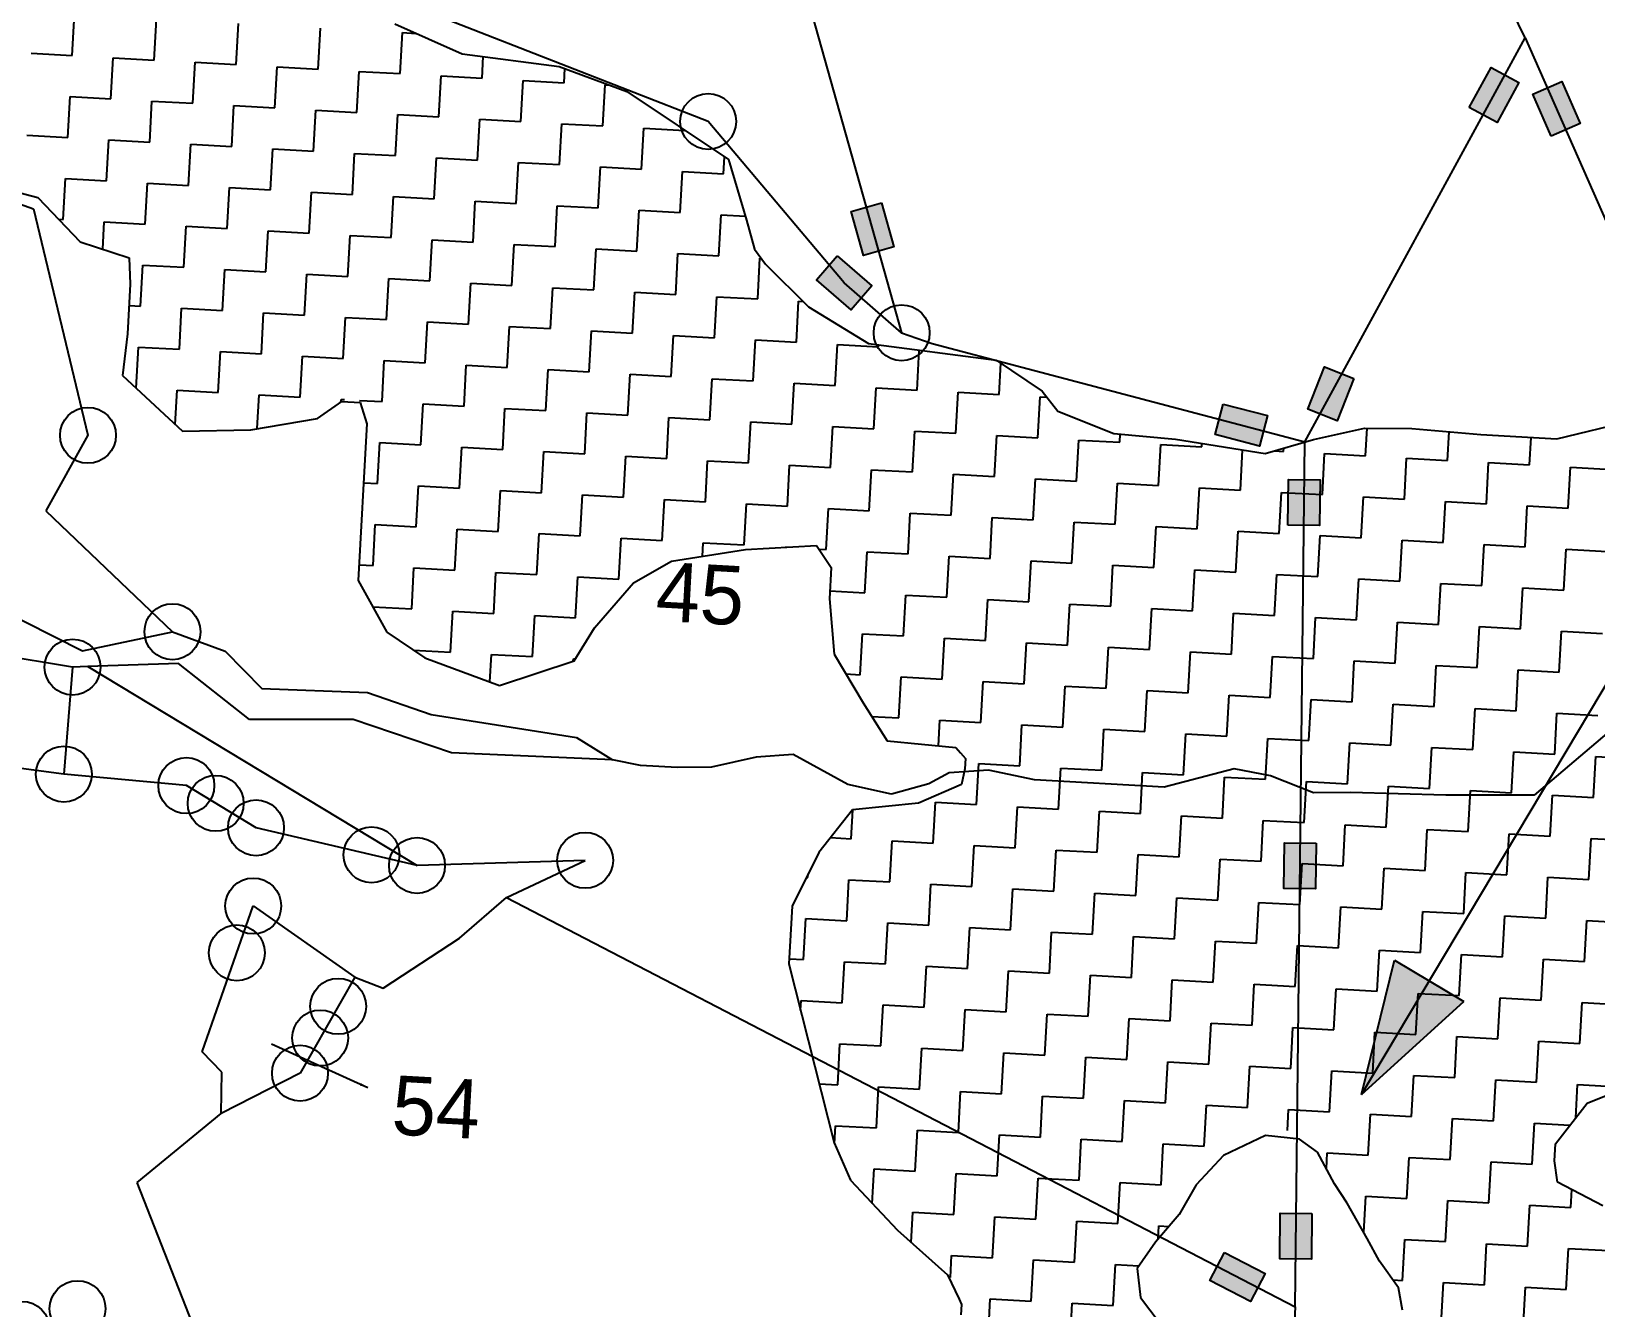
# Model space of a CAD drawing. Header units: metres. Extents: x 277693 to 280943, y 2038920 to 2043234.
# Drawn here: x 279061.3 to 279542.1, y 2040216.4 to 2040608.5 of the extents above; entities that cross this region are included whole.
import ezdxf
from ezdxf.enums import TextEntityAlignment as Align

# ---------------------------------------------------------------- set-up
doc = ezdxf.new("R2010")
doc.units = ezdxf.units.M
doc.header["$MEASUREMENT"] = 0
for name, color, linetype in [('LINE_WATER', 4, 'Continuous'), ('POLY_HATCH', 12, 'Continuous'), ('POLY_PARCEL', 6, 'Continuous'), ('POLY_WATER', 4, 'Continuous'), ('TEXT_PARCEL', 7, 'Continuous')]:
    doc.layers.add(name, color=color, linetype=linetype)
doc.styles.get("Standard").update_dxf_attribs({"font": 'arial.ttf'})
doc.styles.add('TEXT_MAP', font='KRDEV050.TTF', dxfattribs={"height": 2.5})
doc.dimstyles.get("Standard").update_dxf_attribs({"dimtxt": 0.18, "dimasz": 0.18, "dimexe": 0.18, "dimexo": 0.0625, "dimgap": 0.09, "dimtad": 0, "dimtih": 1, "dimtoh": 1, "dimdec": 4, "dimzin": 0, "dimdsep": 46, "dimtxsty": 'Standard', "dimcen": 0.09, "dimadec": 0, "dimazin": 0, "dimtfac": 1, "dimtdec": 4, "dimtofl": 0, "dimtmove": 0, "dimatfit": 3, "dimfxl": 1, "dimtolj": 1, "dimtzin": 0, "dimarcsym": 0})

# ---------------------------------------------------------------- blocks, each defined once
blk = doc.blocks.new('344')
for points in [[(279511.77, 2040580.43), (279518.5, 2040592.76), (279509.98, 2040597.42), (279503.24, 2040585.09)], [(279537.34, 2040580.2), (279531.68, 2040593.05), (279522.79, 2040589.14), (279528.45, 2040576.28)], [(279313.25, 2040553.15), (279317.06, 2040539.63), (279326.41, 2040542.26), (279322.61, 2040555.78)], [(279302.65, 2040532.18), (279313.24, 2040522.96), (279319.62, 2040530.29), (279309.02, 2040539.51)], [(279458.78, 2040505.44), (279453.61, 2040492.38), (279462.65, 2040488.8), (279467.81, 2040501.86)], [(279425.18, 2040484.6), (279438.76, 2040481.02), (279441.23, 2040490.41), (279427.65, 2040493.99)], [(279457.23, 2040456.68), (279457.39, 2040470.72), (279447.67, 2040470.83), (279447.52, 2040456.78)], [(279446.43, 2040359.19), (279446.27, 2040345.14), (279455.99, 2040345.03), (279456.14, 2040359.08)], [(279445.16, 2040245.39), (279445, 2040231.34), (279454.72, 2040231.24), (279454.87, 2040245.28)], [(279423.56, 2040224.73), (279436.03, 2040218.27), (279440.5, 2040226.89), (279428.03, 2040233.36)]]:
    blk.add_hatch(color=256).paths.add_polyline_path(points)
h = blk.add_hatch(color=256)
h.paths.add_polyline_path([(279490.93, 2040316.77), (279480.25, 2040323.15), (279470.08, 2040281.88)])
h.paths.add_polyline_path([(279470.08, 2040281.88), (279501.6, 2040310.39), (279490.93, 2040316.77)])
for points in [[(279503.24, 2040585.09), (279509.98, 2040597.42), (279518.5, 2040592.76), (279511.77, 2040580.43)], [(279528.45, 2040576.28), (279522.79, 2040589.14), (279531.68, 2040593.05), (279537.34, 2040580.2)], [(279322.61, 2040555.78), (279326.41, 2040542.26), (279317.06, 2040539.63), (279313.25, 2040553.15)], [(279309.02, 2040539.51), (279319.62, 2040530.29), (279313.24, 2040522.96), (279302.65, 2040532.18)], [(279467.81, 2040501.86), (279462.65, 2040488.8), (279453.61, 2040492.38), (279458.78, 2040505.44)], [(279427.65, 2040493.99), (279441.23, 2040490.41), (279438.76, 2040481.02), (279425.18, 2040484.6)], [(279447.52, 2040456.78), (279447.67, 2040470.83), (279457.39, 2040470.72), (279457.23, 2040456.68)], [(279456.14, 2040359.08), (279455.99, 2040345.03), (279446.27, 2040345.14), (279446.43, 2040359.19)], [(279454.87, 2040245.28), (279454.72, 2040231.24), (279445, 2040231.34), (279445.16, 2040245.39)], [(279428.03, 2040233.36), (279440.5, 2040226.89), (279436.03, 2040218.27), (279423.56, 2040224.73)]]:
    blk.add_lwpolyline(points, close=True)
for points in [[(279470.08, 2040281.88), (279595.65, 2040492.06)], [(279470.08, 2040281.88), (279480.25, 2040323.15)], [(279480.25, 2040323.15), (279501.6, 2040310.39)], [(279470.08, 2040281.88), (279501.6, 2040310.39)]]:
    blk.add_lwpolyline(points)
for centre in [(279269.33, 2040580.8), (279328.79, 2040515.88), (279078.72, 2040484.37), (279104.67, 2040424.03), (279073.99, 2040413.17), (279071.33, 2040380.3), (279108.97, 2040376.75), (279117.97, 2040371.3), (279130.37, 2040363.79), (279165.87, 2040355.49), (279231.52, 2040353.79), (279179.85, 2040352.22), (279129.53, 2040339.77), (279124.48, 2040325.37), (279155.63, 2040308.94), (279150.08, 2040299.22), (279143.9, 2040288.4), (279075.54, 2040216.05), (279058.42, 2040209.7)]:
    blk.add_circle(centre, 8.59)
at = {"layer": 'LINE_WATER'}
for p, q in [((279554.02, 2040399.97), (279523.19, 2040373.81)), ((279295.46, 2040386.34), (279284.11, 2040385.46)), ((279312.28, 2040377.12), (279295.46, 2040386.34)), ((279248.55, 2040382.9), (279239.88, 2040384.66)), ((279259.82, 2040382.28), (279248.55, 2040382.9)), ((279270.38, 2040382.45), (279259.82, 2040382.28)), ((279284.11, 2040385.46), (279270.38, 2040382.45)), ((279355.48, 2040381.52), (279343.38, 2040380.68)), ((279369.63, 2040378.48), (279355.48, 2040381.52)), ((279430.95, 2040381.91), (279409.45, 2040376.28)), ((279442.13, 2040379.78), (279430.95, 2040381.91)), ((279325.68, 2040374.13), (279312.28, 2040377.12)), ((279337.16, 2040377.26), (279325.68, 2040374.13)), ((279343.38, 2040380.68), (279337.16, 2040377.26)), ((279409.45, 2040376.28), (279369.63, 2040378.48)), ((279455.41, 2040374.53), (279442.13, 2040379.78)), ((279466.72, 2040374.66), (279455.41, 2040374.53)), ((279496.06, 2040373.8), (279466.72, 2040374.66)), ((279523.19, 2040373.81), (279496.06, 2040373.8))]:
    blk.add_line(p, q, dxfattribs=at)
at = {"layer": 'POLY_HATCH', "linetype": 'Continuous'}
for p, q in [((279073.9, 2040601.04), (279074.59, 2040613.64)), ((279099.09, 2040599.66), (279099.79, 2040612.25)), ((279124.28, 2040598.27), (279124.98, 2040610.86)), ((279149.47, 2040596.88), (279150.17, 2040609.47)), ((279174.66, 2040595.49), (279175.36, 2040608.08)), ((279175.36, 2040608.08), (279179.51, 2040607.85)), ((279061.3, 2040601.74), (279073.9, 2040601.04)), ((279085.8, 2040587.75), (279086.5, 2040600.35)), ((279086.5, 2040600.35), (279099.09, 2040599.66)), ((279110.99, 2040586.37), (279111.69, 2040598.96)), ((279111.69, 2040598.96), (279124.28, 2040598.27)), ((279136.18, 2040584.98), (279136.88, 2040597.57)), ((279136.88, 2040597.57), (279149.47, 2040596.88)), ((279199.85, 2040594.1), (279200.22, 2040600.71)), ((279161.37, 2040583.59), (279162.07, 2040596.18)), ((279162.07, 2040596.18), (279174.66, 2040595.49)), ((279186.56, 2040582.2), (279187.26, 2040594.79)), ((279187.26, 2040594.79), (279199.85, 2040594.1)), ((279211.75, 2040580.81), (279212.45, 2040593.4)), ((279212.45, 2040593.4), (279225.04, 2040592.71)), ((279225.04, 2040592.71), (279225.28, 2040597.06)), ((279072.51, 2040575.85), (279073.21, 2040588.45)), ((279073.21, 2040588.45), (279085.8, 2040587.75)), ((279236.95, 2040579.42), (279237.64, 2040592.01)), ((279237.64, 2040592.01), (279239.08, 2040591.93)), ((279097.7, 2040574.46), (279098.4, 2040587.06)), ((279098.4, 2040587.06), (279110.99, 2040586.37)), ((279122.89, 2040573.08), (279123.59, 2040585.67)), ((279123.59, 2040585.67), (279136.18, 2040584.98)), ((279148.08, 2040571.69), (279148.78, 2040584.28)), ((279148.78, 2040584.28), (279161.37, 2040583.59)), ((279173.27, 2040570.3), (279173.97, 2040582.89)), ((279173.97, 2040582.89), (279186.56, 2040582.2)), ((279198.46, 2040568.91), (279199.16, 2040581.5)), ((279199.16, 2040581.5), (279211.75, 2040580.81)), ((279223.66, 2040567.52), (279224.35, 2040580.11)), ((279224.35, 2040580.11), (279236.95, 2040579.42)), ((279248.85, 2040566.13), (279249.54, 2040578.72)), ((279249.54, 2040578.72), (279262.14, 2040578.03)), ((279262.14, 2040578.03), (279262.14, 2040578.09)), ((279059.92, 2040576.55), (279072.51, 2040575.85)), ((279084.41, 2040562.56), (279085.11, 2040575.16)), ((279085.11, 2040575.16), (279097.7, 2040574.46)), ((279109.6, 2040561.17), (279110.3, 2040573.77)), ((279110.3, 2040573.77), (279122.89, 2040573.08)), ((279134.79, 2040559.78), (279135.49, 2040572.38)), ((279135.49, 2040572.38), (279148.08, 2040571.69)), ((279159.98, 2040558.4), (279160.68, 2040570.99)), ((279160.68, 2040570.99), (279173.27, 2040570.3)), ((279185.17, 2040557.01), (279185.87, 2040569.6)), ((279185.87, 2040569.6), (279198.46, 2040568.91)), ((279274.04, 2040564.74), (279274.32, 2040569.94)), ((279210.37, 2040555.62), (279211.06, 2040568.21)), ((279211.06, 2040568.21), (279223.66, 2040567.52)), ((279235.56, 2040554.23), (279236.25, 2040566.82)), ((279236.25, 2040566.82), (279248.85, 2040566.13)), ((279260.75, 2040552.84), (279261.44, 2040565.43)), ((279261.44, 2040565.43), (279274.04, 2040564.74)), ((279071.12, 2040550.66), (279071.82, 2040563.26)), ((279071.82, 2040563.26), (279084.41, 2040562.56)), ((279096.31, 2040549.27), (279097.01, 2040561.87)), ((279097.01, 2040561.87), (279109.6, 2040561.17)), ((279121.5, 2040547.88), (279122.2, 2040560.48)), ((279122.2, 2040560.48), (279134.79, 2040559.78)), ((279146.69, 2040546.49), (279147.39, 2040559.09)), ((279147.39, 2040559.09), (279159.98, 2040558.4)), ((279171.88, 2040545.11), (279172.58, 2040557.7)), ((279172.58, 2040557.7), (279185.17, 2040557.01)), ((279197.08, 2040543.72), (279197.77, 2040556.31)), ((279197.77, 2040556.31), (279210.37, 2040555.62)), ((279222.27, 2040542.33), (279222.96, 2040554.92)), ((279222.96, 2040554.92), (279235.56, 2040554.23)), ((279069.68, 2040550.74), (279071.12, 2040550.66)), ((279083.25, 2040541.54), (279083.72, 2040549.97)), ((279083.72, 2040549.97), (279096.31, 2040549.27)), ((279247.46, 2040540.94), (279248.15, 2040553.53)), ((279248.15, 2040553.53), (279260.75, 2040552.84)), ((279272.65, 2040539.55), (279273.34, 2040552.14)), ((279273.34, 2040552.14), (279280.77, 2040551.73)), ((279108.21, 2040535.98), (279108.91, 2040548.58)), ((279108.91, 2040548.58), (279121.5, 2040547.88)), ((279133.4, 2040534.59), (279134.1, 2040547.19)), ((279134.1, 2040547.19), (279146.69, 2040546.49)), ((279158.59, 2040533.2), (279159.29, 2040545.8)), ((279159.29, 2040545.8), (279171.88, 2040545.11)), ((279183.78, 2040531.82), (279184.48, 2040544.41)), ((279184.48, 2040544.41), (279197.08, 2040543.72)), ((279208.98, 2040530.43), (279209.67, 2040543.02)), ((279209.67, 2040543.02), (279222.27, 2040542.33)), ((279234.17, 2040529.04), (279234.86, 2040541.63)), ((279234.86, 2040541.63), (279247.46, 2040540.94)), ((279259.36, 2040527.65), (279260.05, 2040540.24)), ((279260.05, 2040540.24), (279272.65, 2040539.55)), ((279094.92, 2040524.08), (279095.62, 2040536.68)), ((279095.62, 2040536.68), (279108.21, 2040535.98)), ((279120.11, 2040522.69), (279120.81, 2040535.29)), ((279120.81, 2040535.29), (279133.4, 2040534.59)), ((279284.55, 2040526.26), (279285.24, 2040538.75)), ((279145.3, 2040521.3), (279146, 2040533.9)), ((279146, 2040533.9), (279158.59, 2040533.2)), ((279170.49, 2040519.91), (279171.19, 2040532.51)), ((279171.19, 2040532.51), (279183.78, 2040531.82)), ((279195.69, 2040518.53), (279196.38, 2040531.12)), ((279196.38, 2040531.12), (279208.98, 2040530.43)), ((279220.88, 2040517.14), (279221.57, 2040529.73)), ((279221.57, 2040529.73), (279234.17, 2040529.04)), ((279246.07, 2040515.75), (279246.76, 2040528.34)), ((279246.76, 2040528.34), (279259.36, 2040527.65)), ((279271.26, 2040514.36), (279271.95, 2040526.95)), ((279271.95, 2040526.95), (279284.55, 2040526.26)), ((279296.45, 2040512.97), (279297.14, 2040525.56)), ((279297.14, 2040525.56), (279298.51, 2040525.49)), ((279091.35, 2040524.28), (279094.92, 2040524.08)), ((279106.82, 2040510.79), (279107.52, 2040523.39)), ((279107.52, 2040523.39), (279120.11, 2040522.69)), ((279132.01, 2040509.4), (279132.71, 2040522)), ((279132.71, 2040522), (279145.3, 2040521.3)), ((279157.2, 2040508.01), (279157.9, 2040520.61)), ((279157.9, 2040520.61), (279170.49, 2040519.91)), ((279182.4, 2040506.62), (279183.09, 2040519.22)), ((279183.09, 2040519.22), (279195.69, 2040518.53)), ((279207.59, 2040505.24), (279208.28, 2040517.83)), ((279208.28, 2040517.83), (279220.88, 2040517.14)), ((279232.78, 2040503.85), (279233.47, 2040516.44)), ((279233.47, 2040516.44), (279246.07, 2040515.75)), ((279093.53, 2040498.89), (279094.23, 2040511.49)), ((279094.23, 2040511.49), (279106.82, 2040510.79)), ((279257.97, 2040502.46), (279258.66, 2040515.05)), ((279258.66, 2040515.05), (279271.26, 2040514.36)), ((279283.16, 2040501.07), (279283.85, 2040513.66)), ((279283.85, 2040513.66), (279296.45, 2040512.97)), ((279308.35, 2040499.68), (279309.04, 2040512.27)), ((279309.04, 2040512.27), (279321.64, 2040511.58)), ((279321.64, 2040511.58), (279321.67, 2040512.16)), ((279118.72, 2040497.5), (279119.42, 2040510.1)), ((279119.42, 2040510.1), (279132.01, 2040509.4)), ((279143.91, 2040496.11), (279144.61, 2040508.71)), ((279144.61, 2040508.71), (279157.2, 2040508.01)), ((279169.11, 2040494.72), (279169.8, 2040507.32)), ((279169.8, 2040507.32), (279182.4, 2040506.62)), ((279194.3, 2040493.33), (279194.99, 2040505.93)), ((279194.99, 2040505.93), (279207.59, 2040505.24)), ((279333.54, 2040498.29), (279334.22, 2040510.53)), ((279358.73, 2040496.9), (279359.26, 2040506.52)), ((279219.49, 2040491.95), (279220.18, 2040504.54)), ((279220.18, 2040504.54), (279232.78, 2040503.85)), ((279244.68, 2040490.56), (279245.37, 2040503.15)), ((279245.37, 2040503.15), (279257.97, 2040502.46)), ((279269.87, 2040489.17), (279270.56, 2040501.76)), ((279270.56, 2040501.76), (279283.16, 2040501.07)), ((279093.53, 2040498.89), (279093.53, 2040498.89)), ((279105.55, 2040487.71), (279106.13, 2040498.2)), ((279106.13, 2040498.2), (279118.72, 2040497.5)), ((279130.75, 2040486.44), (279131.32, 2040496.81)), ((279131.32, 2040496.81), (279143.91, 2040496.11)), ((279295.06, 2040487.78), (279295.75, 2040500.37)), ((279295.75, 2040500.37), (279308.35, 2040499.68)), ((279320.25, 2040486.39), (279320.94, 2040498.98)), ((279320.94, 2040498.98), (279333.54, 2040498.29)), ((279345.44, 2040485), (279346.14, 2040497.59)), ((279346.14, 2040497.59), (279358.73, 2040496.9)), ((279370.63, 2040483.61), (279371.33, 2040496.2)), ((279371.33, 2040496.2), (279373.42, 2040496.09)), ((279156.46, 2040494.57), (279156.51, 2040495.42)), ((279156.51, 2040495.42), (279157.6, 2040495.36)), ((279162.21, 2040495.1), (279169.11, 2040494.72)), ((279181.01, 2040481.43), (279181.7, 2040494.03)), ((279181.7, 2040494.03), (279194.3, 2040493.33)), ((279206.2, 2040480.04), (279206.89, 2040492.64)), ((279206.89, 2040492.64), (279219.49, 2040491.95)), ((279231.39, 2040478.66), (279232.08, 2040491.25)), ((279232.08, 2040491.25), (279244.68, 2040490.56)), ((279256.58, 2040477.27), (279257.27, 2040489.86)), ((279257.27, 2040489.86), (279269.87, 2040489.17)), ((279281.77, 2040475.88), (279282.46, 2040488.47)), ((279282.46, 2040488.47), (279295.06, 2040487.78)), ((279306.96, 2040474.49), (279307.65, 2040487.08)), ((279307.65, 2040487.08), (279320.25, 2040486.39)), ((279471.39, 2040478.05), (279471.87, 2040486.57)), ((279167.72, 2040469.53), (279168.41, 2040482.13)), ((279168.41, 2040482.13), (279181.01, 2040481.43)), ((279332.15, 2040473.1), (279332.85, 2040485.69)), ((279332.85, 2040485.69), (279345.44, 2040485)), ((279357.34, 2040471.71), (279358.04, 2040484.3)), ((279358.04, 2040484.3), (279370.63, 2040483.61)), ((279382.53, 2040470.32), (279383.23, 2040482.91)), ((279383.23, 2040482.91), (279395.82, 2040482.22)), ((279395.82, 2040482.22), (279395.96, 2040484.79)), ((279421.01, 2040480.83), (279421.07, 2040481.88)), ((279496.59, 2040476.66), (279497.07, 2040485.48)), ((279521.78, 2040475.27), (279522.24, 2040483.75)), ((279192.91, 2040468.14), (279193.6, 2040480.74)), ((279193.6, 2040480.74), (279206.2, 2040480.04)), ((279218.1, 2040466.75), (279218.79, 2040479.35)), ((279218.79, 2040479.35), (279231.39, 2040478.66)), ((279243.29, 2040465.37), (279243.98, 2040477.96)), ((279243.98, 2040477.96), (279256.58, 2040477.27)), ((279407.72, 2040468.93), (279408.42, 2040481.53)), ((279408.42, 2040481.53), (279421.01, 2040480.83)), ((279432.91, 2040467.54), (279433.59, 2040479.86)), ((279443.47, 2040479.59), (279446.2, 2040479.44)), ((279446.2, 2040479.44), (279446.26, 2040480.4)), ((279458.1, 2040466.15), (279458.8, 2040478.75)), ((279458.8, 2040478.75), (279471.39, 2040478.05)), ((279483.3, 2040464.76), (279483.99, 2040477.36)), ((279483.99, 2040477.36), (279496.59, 2040476.66)), ((279268.48, 2040463.98), (279269.17, 2040476.57)), ((279269.17, 2040476.57), (279281.77, 2040475.88)), ((279293.67, 2040462.59), (279294.36, 2040475.18)), ((279294.36, 2040475.18), (279306.96, 2040474.49)), ((279318.86, 2040461.2), (279319.56, 2040473.79)), ((279319.56, 2040473.79), (279332.15, 2040473.1)), ((279344.05, 2040459.81), (279344.75, 2040472.4)), ((279344.75, 2040472.4), (279357.34, 2040471.71)), ((279508.49, 2040463.37), (279509.18, 2040475.97)), ((279509.18, 2040475.97), (279521.78, 2040475.27)), ((279533.68, 2040461.98), (279534.37, 2040474.58)), ((279534.37, 2040474.58), (279546.97, 2040473.88)), ((279163.46, 2040469.77), (279167.72, 2040469.53)), ((279179.62, 2040456.24), (279180.31, 2040468.84)), ((279180.31, 2040468.84), (279192.91, 2040468.14)), ((279204.81, 2040454.85), (279205.5, 2040467.45)), ((279205.5, 2040467.45), (279218.1, 2040466.75)), ((279369.24, 2040458.42), (279369.94, 2040471.01)), ((279369.94, 2040471.01), (279382.53, 2040470.32)), ((279394.43, 2040457.03), (279395.13, 2040469.62)), ((279395.13, 2040469.62), (279407.72, 2040468.93)), ((279419.62, 2040455.64), (279420.32, 2040468.23)), ((279420.32, 2040468.23), (279432.91, 2040467.54)), ((279230, 2040453.46), (279230.69, 2040466.06)), ((279230.69, 2040466.06), (279243.29, 2040465.37)), ((279255.19, 2040452.08), (279255.88, 2040464.67)), ((279255.88, 2040464.67), (279268.48, 2040463.98)), ((279280.38, 2040450.69), (279281.07, 2040463.28)), ((279281.07, 2040463.28), (279293.67, 2040462.59)), ((279444.81, 2040454.25), (279445.51, 2040466.85)), ((279445.51, 2040466.85), (279458.1, 2040466.15)), ((279470.01, 2040452.86), (279470.7, 2040465.46)), ((279470.7, 2040465.46), (279483.3, 2040464.76)), ((279495.2, 2040451.47), (279495.89, 2040464.07)), ((279495.89, 2040464.07), (279508.49, 2040463.37)), ((279520.39, 2040450.08), (279521.08, 2040462.68)), ((279521.08, 2040462.68), (279533.68, 2040461.98)), ((279305.57, 2040449.3), (279306.27, 2040461.89)), ((279306.27, 2040461.89), (279318.86, 2040461.2)), ((279330.76, 2040447.91), (279331.46, 2040460.5)), ((279331.46, 2040460.5), (279344.05, 2040459.81)), ((279355.95, 2040446.52), (279356.65, 2040459.11)), ((279356.65, 2040459.11), (279369.24, 2040458.42)), ((279381.14, 2040445.13), (279381.84, 2040457.72)), ((279381.84, 2040457.72), (279394.43, 2040457.03)), ((279166.33, 2040444.34), (279167.02, 2040456.94)), ((279167.02, 2040456.94), (279179.62, 2040456.24)), ((279191.52, 2040442.95), (279192.21, 2040455.55)), ((279192.21, 2040455.55), (279204.81, 2040454.85)), ((279216.71, 2040441.56), (279217.4, 2040454.16)), ((279217.4, 2040454.16), (279230, 2040453.46)), ((279406.33, 2040443.74), (279407.03, 2040456.33)), ((279407.03, 2040456.33), (279419.62, 2040455.64)), ((279431.52, 2040442.35), (279432.22, 2040454.94)), ((279432.22, 2040454.94), (279444.81, 2040454.25)), ((279456.72, 2040440.96), (279457.41, 2040453.56)), ((279457.41, 2040453.56), (279470.01, 2040452.86)), ((279241.9, 2040440.17), (279242.59, 2040452.77)), ((279242.59, 2040452.77), (279255.19, 2040452.08)), ((279267.55, 2040447.18), (279267.78, 2040451.38)), ((279267.78, 2040451.38), (279280.38, 2040450.69)), ((279292.97, 2040449.94), (279292.98, 2040449.99)), ((279292.98, 2040449.99), (279293.4, 2040449.97)), ((279303.38, 2040449.42), (279305.57, 2040449.3)), ((279317.47, 2040436.01), (279318.17, 2040448.6)), ((279318.17, 2040448.6), (279330.76, 2040447.91)), ((279481.91, 2040439.57), (279482.6, 2040452.17)), ((279482.6, 2040452.17), (279495.2, 2040451.47)), ((279507.1, 2040438.18), (279507.79, 2040450.78)), ((279507.79, 2040450.78), (279520.39, 2040450.08)), ((279532.29, 2040436.79), (279532.98, 2040449.39)), ((279532.98, 2040449.39), (279545.58, 2040448.69)), ((279162.07, 2040444.58), (279166.33, 2040444.34)), ((279178.23, 2040431.05), (279178.92, 2040443.65)), ((279178.92, 2040443.65), (279191.52, 2040442.95)), ((279342.66, 2040434.62), (279343.36, 2040447.21)), ((279343.36, 2040447.21), (279355.95, 2040446.52)), ((279367.85, 2040433.23), (279368.55, 2040445.82)), ((279368.55, 2040445.82), (279381.14, 2040445.13)), ((279393.04, 2040431.84), (279393.74, 2040444.43)), ((279393.74, 2040444.43), (279406.33, 2040443.74)), ((279203.42, 2040429.66), (279204.11, 2040442.26)), ((279204.11, 2040442.26), (279216.71, 2040441.56)), ((279228.61, 2040428.27), (279229.3, 2040440.87)), ((279229.3, 2040440.87), (279241.9, 2040440.17)), ((279418.23, 2040430.45), (279418.93, 2040443.04)), ((279418.93, 2040443.04), (279431.52, 2040442.35)), ((279443.43, 2040429.06), (279444.12, 2040441.65)), ((279444.12, 2040441.65), (279456.72, 2040440.96)), ((279468.62, 2040427.67), (279469.31, 2040440.27)), ((279469.31, 2040440.27), (279481.91, 2040439.57)), ((279493.81, 2040426.28), (279494.5, 2040438.88)), ((279494.5, 2040438.88), (279507.1, 2040438.18)), ((279306.74, 2040436.6), (279317.47, 2040436.01)), ((279329.37, 2040422.72), (279330.07, 2040435.31)), ((279330.07, 2040435.31), (279342.66, 2040434.62)), ((279354.56, 2040421.33), (279355.26, 2040433.92)), ((279355.26, 2040433.92), (279367.85, 2040433.23)), ((279519, 2040424.89), (279519.69, 2040437.49)), ((279519.69, 2040437.49), (279532.29, 2040436.79)), ((279166.26, 2040431.71), (279178.23, 2040431.05)), ((279190.13, 2040417.76), (279190.82, 2040430.36)), ((279190.82, 2040430.36), (279203.42, 2040429.66)), ((279215.32, 2040416.37), (279216.01, 2040428.97)), ((279216.01, 2040428.97), (279228.61, 2040428.27)), ((279379.75, 2040419.94), (279380.45, 2040432.53)), ((279380.45, 2040432.53), (279393.04, 2040431.84)), ((279404.94, 2040418.55), (279405.64, 2040431.14)), ((279405.64, 2040431.14), (279418.23, 2040430.45)), ((279430.14, 2040417.16), (279430.83, 2040429.75)), ((279430.83, 2040429.75), (279443.43, 2040429.06)), ((279455.33, 2040415.77), (279456.02, 2040428.36)), ((279456.02, 2040428.36), (279468.62, 2040427.67)), ((279480.52, 2040414.38), (279481.21, 2040426.98)), ((279481.21, 2040426.98), (279493.81, 2040426.28)), ((279505.71, 2040412.99), (279506.4, 2040425.59)), ((279506.4, 2040425.59), (279519, 2040424.89)), ((279530.9, 2040411.6), (279531.59, 2040424.2)), ((279531.59, 2040424.2), (279544.19, 2040423.5)), ((279316.08, 2040410.82), (279316.78, 2040423.41)), ((279316.78, 2040423.41), (279329.37, 2040422.72)), ((279341.27, 2040409.43), (279341.97, 2040422.02)), ((279341.97, 2040422.02), (279354.56, 2040421.33)), ((279366.46, 2040408.04), (279367.16, 2040420.63)), ((279367.16, 2040420.63), (279379.75, 2040419.94)), ((279391.65, 2040406.65), (279392.35, 2040419.24)), ((279392.35, 2040419.24), (279404.94, 2040418.55)), ((279178.78, 2040418.39), (279190.13, 2040417.76)), ((279202.26, 2040408.6), (279202.72, 2040417.07)), ((279202.72, 2040417.07), (279215.32, 2040416.37)), ((279227.88, 2040415.02), (279227.91, 2040415.68)), ((279227.91, 2040415.68), (279228.49, 2040415.65)), ((279416.85, 2040405.26), (279417.54, 2040417.85)), ((279417.54, 2040417.85), (279430.14, 2040417.16)), ((279442.04, 2040403.87), (279442.73, 2040416.46)), ((279442.73, 2040416.46), (279455.33, 2040415.77)), ((279467.23, 2040402.48), (279467.92, 2040415.07)), ((279467.92, 2040415.07), (279480.52, 2040414.38)), ((279311.68, 2040411.06), (279316.08, 2040410.82)), ((279327.98, 2040397.53), (279328.68, 2040410.12)), ((279328.68, 2040410.12), (279341.27, 2040409.43)), ((279492.42, 2040401.09), (279493.11, 2040413.69)), ((279493.11, 2040413.69), (279505.71, 2040412.99)), ((279517.61, 2040399.7), (279518.3, 2040412.3)), ((279518.3, 2040412.3), (279530.9, 2040411.6)), ((279353.17, 2040396.14), (279353.87, 2040408.73)), ((279353.87, 2040408.73), (279366.46, 2040408.04)), ((279378.36, 2040394.75), (279379.06, 2040407.34)), ((279379.06, 2040407.34), (279391.65, 2040406.65)), ((279403.56, 2040393.36), (279404.25, 2040405.95)), ((279404.25, 2040405.95), (279416.85, 2040405.26)), ((279428.75, 2040391.97), (279429.44, 2040404.56)), ((279429.44, 2040404.56), (279442.04, 2040403.87)), ((279453.94, 2040390.58), (279454.63, 2040403.17)), ((279454.63, 2040403.17), (279467.23, 2040402.48)), ((279479.13, 2040389.19), (279479.82, 2040401.78)), ((279479.82, 2040401.78), (279492.42, 2040401.09)), ((279504.32, 2040387.8), (279505.01, 2040400.4)), ((279505.01, 2040400.4), (279517.61, 2040399.7)), ((279319.58, 2040397.99), (279327.98, 2040397.53)), ((279340.15, 2040388.99), (279340.58, 2040396.83)), ((279340.58, 2040396.83), (279353.17, 2040396.14)), ((279365.07, 2040382.85), (279365.77, 2040395.44)), ((279365.77, 2040395.44), (279378.36, 2040394.75)), ((279529.51, 2040386.41), (279530.2, 2040399.01)), ((279530.2, 2040399.01), (279542.8, 2040398.31)), ((279390.27, 2040381.46), (279390.96, 2040394.05)), ((279390.96, 2040394.05), (279403.56, 2040393.36)), ((279415.46, 2040380.07), (279416.15, 2040392.66)), ((279416.15, 2040392.66), (279428.75, 2040391.97)), ((279440.65, 2040378.68), (279441.34, 2040391.27)), ((279441.34, 2040391.27), (279453.94, 2040390.58)), ((279465.84, 2040377.29), (279466.53, 2040389.88)), ((279466.53, 2040389.88), (279479.13, 2040389.19)), ((279491.03, 2040375.9), (279491.72, 2040388.49)), ((279491.72, 2040388.49), (279504.32, 2040387.8)), ((279516.22, 2040374.51), (279516.91, 2040387.11)), ((279516.91, 2040387.11), (279529.51, 2040386.41)), ((279541.41, 2040373.12), (279542.1, 2040385.72)), ((279542.1, 2040385.72), (279554.7, 2040385.02)), ((279351.78, 2040370.95), (279352.48, 2040383.54)), ((279352.48, 2040383.54), (279365.07, 2040382.85)), ((279376.98, 2040369.56), (279377.67, 2040382.15)), ((279377.67, 2040382.15), (279390.27, 2040381.46)), ((279402.17, 2040368.17), (279402.86, 2040380.76)), ((279402.86, 2040380.76), (279415.46, 2040380.07)), ((279427.36, 2040366.78), (279428.05, 2040379.37)), ((279428.05, 2040379.37), (279440.65, 2040378.68)), ((279452.55, 2040365.39), (279453.24, 2040377.98)), ((279453.24, 2040377.98), (279465.84, 2040377.29)), ((279477.74, 2040364), (279478.43, 2040376.59)), ((279478.43, 2040376.59), (279491.03, 2040375.9)), ((279338.49, 2040359.04), (279339.19, 2040371.64)), ((279339.19, 2040371.64), (279351.78, 2040370.95)), ((279502.93, 2040362.61), (279503.62, 2040375.2)), ((279503.62, 2040375.2), (279516.22, 2040374.51)), ((279528.12, 2040361.22), (279528.81, 2040373.82)), ((279528.81, 2040373.82), (279541.41, 2040373.12)), ((279313.3, 2040360.43), (279313.79, 2040369.3)), ((279363.69, 2040357.66), (279364.38, 2040370.25)), ((279364.38, 2040370.25), (279376.98, 2040369.56)), ((279388.88, 2040356.27), (279389.57, 2040368.86)), ((279389.57, 2040368.86), (279402.17, 2040368.17)), ((279414.07, 2040354.88), (279414.76, 2040367.47)), ((279414.76, 2040367.47), (279427.36, 2040366.78)), ((279439.26, 2040353.49), (279439.95, 2040366.08)), ((279439.95, 2040366.08), (279452.55, 2040365.39)), ((279464.45, 2040352.1), (279465.14, 2040364.69)), ((279465.14, 2040364.69), (279477.74, 2040364)), ((279489.64, 2040350.71), (279490.33, 2040363.3)), ((279490.33, 2040363.3), (279502.93, 2040362.61)), ((279514.83, 2040349.32), (279515.52, 2040361.91)), ((279515.52, 2040361.91), (279528.12, 2040361.22)), ((279306.96, 2040360.78), (279313.3, 2040360.43)), ((279325.2, 2040347.14), (279325.9, 2040359.74)), ((279325.9, 2040359.74), (279338.49, 2040359.04)), ((279350.39, 2040345.75), (279351.09, 2040358.35)), ((279351.09, 2040358.35), (279363.69, 2040357.66)), ((279375.59, 2040344.37), (279376.28, 2040356.96)), ((279376.28, 2040356.96), (279388.88, 2040356.27)), ((279540.02, 2040347.93), (279540.72, 2040360.53)), ((279540.72, 2040360.53), (279553.31, 2040359.83)), ((279400.78, 2040342.98), (279401.47, 2040355.57)), ((279401.47, 2040355.57), (279414.07, 2040354.88)), ((279425.97, 2040341.59), (279426.66, 2040354.18)), ((279426.66, 2040354.18), (279439.26, 2040353.49)), ((279451.16, 2040340.2), (279451.85, 2040352.79)), ((279451.85, 2040352.79), (279464.45, 2040352.1)), ((279299.53, 2040348.56), (279300.01, 2040348.53)), ((279300.01, 2040348.53), (279300.08, 2040349.66)), ((279311.91, 2040335.24), (279312.61, 2040347.84)), ((279312.61, 2040347.84), (279325.2, 2040347.14)), ((279476.35, 2040338.81), (279477.04, 2040351.4)), ((279477.04, 2040351.4), (279489.64, 2040350.71)), ((279501.54, 2040337.42), (279502.23, 2040350.01)), ((279502.23, 2040350.01), (279514.83, 2040349.32)), ((279526.73, 2040336.03), (279527.43, 2040348.62)), ((279527.43, 2040348.62), (279540.02, 2040347.93)), ((279337.1, 2040333.85), (279337.8, 2040346.45)), ((279337.8, 2040346.45), (279350.39, 2040345.75)), ((279362.3, 2040332.46), (279362.99, 2040345.06)), ((279362.99, 2040345.06), (279375.59, 2040344.37)), ((279387.49, 2040331.08), (279388.18, 2040343.67)), ((279388.18, 2040343.67), (279400.78, 2040342.98)), ((279412.68, 2040329.69), (279413.37, 2040342.28)), ((279413.37, 2040342.28), (279425.97, 2040341.59)), ((279437.87, 2040328.3), (279438.56, 2040340.89)), ((279438.56, 2040340.89), (279451.16, 2040340.2)), ((279463.06, 2040326.91), (279463.75, 2040339.5)), ((279463.75, 2040339.5), (279476.35, 2040338.81)), ((279488.25, 2040325.52), (279488.94, 2040338.11)), ((279488.94, 2040338.11), (279501.54, 2040337.42)), ((279298.62, 2040323.34), (279299.32, 2040335.94)), ((279299.32, 2040335.94), (279311.91, 2040335.24)), ((279323.81, 2040321.95), (279324.51, 2040334.55)), ((279324.51, 2040334.55), (279337.1, 2040333.85)), ((279349.01, 2040320.56), (279349.7, 2040333.16)), ((279349.7, 2040333.16), (279362.3, 2040332.46)), ((279513.44, 2040324.13), (279514.14, 2040336.72)), ((279514.14, 2040336.72), (279526.73, 2040336.03)), ((279538.63, 2040322.74), (279539.33, 2040335.33)), ((279539.33, 2040335.33), (279551.92, 2040334.64)), ((279374.2, 2040319.17), (279374.89, 2040331.77)), ((279374.89, 2040331.77), (279387.49, 2040331.08)), ((279399.39, 2040317.78), (279400.08, 2040330.38)), ((279400.08, 2040330.38), (279412.68, 2040329.69)), ((279424.58, 2040316.4), (279425.27, 2040328.99)), ((279425.27, 2040328.99), (279437.87, 2040328.3)), ((279294.25, 2040323.58), (279298.62, 2040323.34)), ((279449.77, 2040315.01), (279450.46, 2040327.6)), ((279450.46, 2040327.6), (279463.06, 2040326.91)), ((279474.96, 2040313.62), (279475.65, 2040326.21)), ((279475.65, 2040326.21), (279488.25, 2040325.52)), ((279500.15, 2040312.23), (279500.84, 2040324.82)), ((279500.84, 2040324.82), (279513.44, 2040324.13)), ((279525.34, 2040310.84), (279526.04, 2040323.43)), ((279526.04, 2040323.43), (279538.63, 2040322.74)), ((279310.52, 2040310.05), (279311.22, 2040322.65)), ((279311.22, 2040322.65), (279323.81, 2040321.95)), ((279335.72, 2040308.66), (279336.41, 2040321.26)), ((279336.41, 2040321.26), (279349.01, 2040320.56)), ((279360.91, 2040307.27), (279361.6, 2040319.87)), ((279361.6, 2040319.87), (279374.2, 2040319.17)), ((279386.1, 2040305.88), (279386.79, 2040318.48)), ((279386.79, 2040318.48), (279399.39, 2040317.78)), ((279411.29, 2040304.49), (279411.98, 2040317.09)), ((279411.98, 2040317.09), (279424.58, 2040316.4)), ((279436.48, 2040303.11), (279437.17, 2040315.7)), ((279437.17, 2040315.7), (279449.77, 2040315.01)), ((279461.67, 2040301.72), (279462.36, 2040314.31)), ((279462.36, 2040314.31), (279474.96, 2040313.62)), ((279297.76, 2040307.76), (279297.93, 2040310.75)), ((279297.93, 2040310.75), (279310.52, 2040310.05)), ((279322.43, 2040296.76), (279323.12, 2040309.36)), ((279323.12, 2040309.36), (279335.72, 2040308.66)), ((279486.86, 2040300.33), (279487.55, 2040312.92)), ((279487.55, 2040312.92), (279500.15, 2040312.23)), ((279512.05, 2040298.94), (279512.75, 2040311.53)), ((279512.75, 2040311.53), (279525.34, 2040310.84)), ((279537.24, 2040297.55), (279537.94, 2040310.14)), ((279537.94, 2040310.14), (279550.53, 2040309.45)), ((279347.62, 2040295.37), (279348.31, 2040307.97)), ((279348.31, 2040307.97), (279360.91, 2040307.27)), ((279372.81, 2040293.98), (279373.5, 2040306.58)), ((279373.5, 2040306.58), (279386.1, 2040305.88)), ((279398, 2040292.59), (279398.69, 2040305.19)), ((279398.69, 2040305.19), (279411.29, 2040304.49)), ((279423.19, 2040291.2), (279423.88, 2040303.8)), ((279423.88, 2040303.8), (279436.48, 2040303.11)), ((279448.38, 2040289.82), (279449.07, 2040302.41)), ((279449.07, 2040302.41), (279461.67, 2040301.72)), ((279473.57, 2040288.43), (279474.26, 2040301.02)), ((279474.26, 2040301.02), (279486.86, 2040300.33)), ((279498.76, 2040287.04), (279499.46, 2040299.63)), ((279499.46, 2040299.63), (279512.05, 2040298.94)), ((279309.14, 2040284.86), (279309.83, 2040297.46)), ((279309.83, 2040297.46), (279322.43, 2040296.76)), ((279334.33, 2040283.47), (279335.02, 2040296.07)), ((279335.02, 2040296.07), (279347.62, 2040295.37)), ((279359.52, 2040282.08), (279360.21, 2040294.68)), ((279360.21, 2040294.68), (279372.81, 2040293.98)), ((279523.95, 2040285.65), (279524.65, 2040298.24)), ((279524.65, 2040298.24), (279537.24, 2040297.55)), ((279384.71, 2040280.69), (279385.4, 2040293.29)), ((279385.4, 2040293.29), (279398, 2040292.59)), ((279409.9, 2040279.3), (279410.59, 2040291.9)), ((279410.59, 2040291.9), (279423.19, 2040291.2)), ((279435.09, 2040277.91), (279435.78, 2040290.51)), ((279435.78, 2040290.51), (279448.38, 2040289.82)), ((279303.46, 2040285.17), (279309.14, 2040284.86)), ((279460.28, 2040276.53), (279460.97, 2040289.12)), ((279460.97, 2040289.12), (279473.57, 2040288.43)), ((279485.47, 2040275.14), (279486.17, 2040287.73)), ((279486.17, 2040287.73), (279498.76, 2040287.04)), ((279510.66, 2040273.75), (279511.36, 2040286.34)), ((279511.36, 2040286.34), (279523.95, 2040285.65)), ((279535.98, 2040274.71), (279536.55, 2040284.95)), ((279536.55, 2040284.95), (279549.14, 2040284.26)), ((279321.04, 2040271.57), (279321.73, 2040284.17)), ((279321.73, 2040284.17), (279334.33, 2040283.47)), ((279346.23, 2040270.18), (279346.92, 2040282.78)), ((279346.92, 2040282.78), (279359.52, 2040282.08)), ((279371.42, 2040268.79), (279372.11, 2040281.39)), ((279372.11, 2040281.39), (279384.71, 2040280.69)), ((279396.61, 2040267.4), (279397.3, 2040280)), ((279397.3, 2040280), (279409.9, 2040279.3)), ((279421.8, 2040266.01), (279422.49, 2040278.61)), ((279422.49, 2040278.61), (279435.09, 2040277.91)), ((279447.33, 2040270.77), (279447.68, 2040277.22)), ((279447.68, 2040277.22), (279460.28, 2040276.53)), ((279472.18, 2040263.24), (279472.88, 2040275.83)), ((279472.88, 2040275.83), (279485.47, 2040275.14)), ((279308.14, 2040266.8), (279308.44, 2040272.27)), ((279308.44, 2040272.27), (279321.04, 2040271.57)), ((279332.94, 2040258.28), (279333.63, 2040270.88)), ((279333.63, 2040270.88), (279346.23, 2040270.18)), ((279497.37, 2040261.85), (279498.07, 2040274.44)), ((279498.07, 2040274.44), (279510.66, 2040273.75)), ((279522.56, 2040260.46), (279523.26, 2040273.05)), ((279523.26, 2040273.05), (279534.2, 2040272.45)), ((279358.13, 2040256.89), (279358.82, 2040269.49)), ((279358.82, 2040269.49), (279371.42, 2040268.79)), ((279383.32, 2040255.5), (279384.01, 2040268.1)), ((279384.01, 2040268.1), (279396.61, 2040267.4)), ((279408.51, 2040254.11), (279409.2, 2040266.71)), ((279409.2, 2040266.71), (279421.8, 2040266.01)), ((279459.32, 2040259.05), (279459.59, 2040263.93)), ((279459.59, 2040263.93), (279472.18, 2040263.24)), ((279484.08, 2040249.95), (279484.78, 2040262.54)), ((279484.78, 2040262.54), (279497.37, 2040261.85)), ((279509.27, 2040248.56), (279509.97, 2040261.15)), ((279509.97, 2040261.15), (279522.56, 2040260.46)), ((279319.76, 2040248.39), (279320.34, 2040258.98)), ((279320.34, 2040258.98), (279332.94, 2040258.28)), ((279344.84, 2040244.99), (279345.53, 2040257.59)), ((279345.53, 2040257.59), (279358.13, 2040256.89)), ((279370.03, 2040243.6), (279370.72, 2040256.2)), ((279370.72, 2040256.2), (279383.32, 2040255.5)), ((279395.22, 2040242.21), (279395.91, 2040254.81)), ((279395.91, 2040254.81), (279408.51, 2040254.11)), ((279534.46, 2040247.17), (279534.77, 2040252.65)), ((279470.87, 2040239.41), (279471.49, 2040250.64)), ((279471.49, 2040250.64), (279484.08, 2040249.95)), ((279495.98, 2040236.66), (279496.68, 2040249.25)), ((279496.68, 2040249.25), (279509.27, 2040248.56)), ((279521.17, 2040235.27), (279521.87, 2040247.86)), ((279521.87, 2040247.86), (279534.46, 2040247.17)), ((279331.73, 2040236.42), (279332.24, 2040245.69)), ((279332.24, 2040245.69), (279344.84, 2040244.99)), ((279356.74, 2040231.7), (279357.43, 2040244.3)), ((279357.43, 2040244.3), (279370.03, 2040243.6)), ((279381.93, 2040230.31), (279382.62, 2040242.91)), ((279382.62, 2040242.91), (279395.22, 2040242.21)), ((279407.59, 2040237.37), (279407.81, 2040241.52)), ((279407.81, 2040241.52), (279410.99, 2040241.34)), ((279482.69, 2040224.75), (279483.39, 2040237.35)), ((279483.39, 2040237.35), (279495.98, 2040236.66)), ((279343.77, 2040225.65), (279344.14, 2040232.4)), ((279344.14, 2040232.4), (279356.74, 2040231.7)), ((279507.88, 2040223.37), (279508.58, 2040235.96)), ((279508.58, 2040235.96), (279521.17, 2040235.27)), ((279533.07, 2040221.98), (279533.77, 2040234.57)), ((279533.77, 2040234.57), (279546.03, 2040233.89)), ((279368.64, 2040218.41), (279369.33, 2040231.01)), ((279369.33, 2040231.01), (279381.93, 2040230.31)), ((279393.83, 2040217.02), (279394.52, 2040229.62)), ((279394.52, 2040229.62), (279401.71, 2040229.22)), ((279479.76, 2040224.92), (279482.69, 2040224.75)), ((279494.59, 2040211.46), (279495.29, 2040224.06)), ((279495.29, 2040224.06), (279507.88, 2040223.37)), ((279519.78, 2040210.08), (279520.48, 2040222.67)), ((279520.48, 2040222.67), (279533.07, 2040221.98)), ((279355.35, 2040206.51), (279356.04, 2040219.11)), ((279356.04, 2040219.11), (279368.64, 2040218.41)), ((279380.54, 2040205.12), (279381.23, 2040217.72)), ((279381.23, 2040217.72), (279393.83, 2040217.02))]:
    blk.add_line(p, q, dxfattribs=at)
at = {"layer": 'POLY_HATCH'}
for p, q in [((279173, 2040610.74), (279193.73, 2040601.55)), ((279193.73, 2040601.55), (279223.55, 2040597.71)), ((279223.55, 2040597.71), (279244.37, 2040589.97)), ((279244.37, 2040589.97), (279275.58, 2040569.1)), ((279275.58, 2040569.1), (279281.15, 2040550.49)), ((279044.28, 2040562.47), (279063.35, 2040557.39)), ((279063.35, 2040557.39), (279076.3, 2040543.78)), ((279281.15, 2040550.49), (279283.58, 2040541.57)), ((279076.3, 2040543.78), (279091.35, 2040538.92)), ((279283.58, 2040541.57), (279286.99, 2040536.99)), ((279091.35, 2040538.92), (279091.71, 2040530.85)), ((279286.99, 2040536.99), (279300.18, 2040523.82)), ((279091.71, 2040530.85), (279090.87, 2040515.59)), ((279300.18, 2040523.82), (279318.61, 2040512.55)), ((279090.87, 2040515.59), (279089.36, 2040502.78)), ((279318.61, 2040512.55), (279357.88, 2040507.46)), ((279357.88, 2040507.46), (279372, 2040497.9)), ((279089.36, 2040502.78), (279107.76, 2040485.65)), ((279372, 2040497.9), (279376.79, 2040491.78)), ((279149.23, 2040489.56), (279156.78, 2040494.79)), ((279156.78, 2040494.79), (279162.4, 2040494.48)), ((279162.4, 2040494.48), (279164.46, 2040487.92)), ((279376.79, 2040491.78), (279394, 2040484.97)), ((279128.75, 2040486.1), (279149.23, 2040489.56)), ((279164.46, 2040487.92), (279163.75, 2040475.07)), ((279455.42, 2040483.05), (279471, 2040486.58)), ((279471, 2040486.58), (279485.64, 2040486.5)), ((279530.15, 2040483.32), (279562.32, 2040491.14)), ((279107.76, 2040485.65), (279128.75, 2040486.1)), ((279394, 2040484.97), (279412.94, 2040483.19)), ((279412.94, 2040483.19), (279440.53, 2040478.74)), ((279440.53, 2040478.74), (279455.42, 2040483.05)), ((279485.64, 2040486.5), (279506.78, 2040484.61)), ((279506.78, 2040484.61), (279530.15, 2040483.32)), ((279163.75, 2040475.07), (279162.42, 2040450.97)), ((279162.42, 2040450.97), (279161.8, 2040439.72)), ((279258.07, 2040445.69), (279280.84, 2040449.27)), ((279280.84, 2040449.27), (279302.67, 2040450.48)), ((279302.67, 2040450.48), (279307.14, 2040443.79)), ((279246.42, 2040439.08), (279258.07, 2040445.69)), ((279307.14, 2040443.79), (279306.61, 2040434.15)), ((279161.8, 2040439.72), (279170.6, 2040423.93)), ((279234.37, 2040425.24), (279246.42, 2040439.08)), ((279306.61, 2040434.15), (279308.09, 2040417.15)), ((279228.16, 2040415.11), (279234.37, 2040425.24)), ((279170.6, 2040423.93), (279182.26, 2040416.03)), ((279182.26, 2040416.03), (279205.17, 2040407.52)), ((279205.17, 2040407.52), (279228.16, 2040415.11)), ((279308.09, 2040417.15), (279316.94, 2040402.16)), ((279316.94, 2040402.16), (279324.35, 2040390.47)), ((279324.35, 2040390.47), (279345.4, 2040388.5)), ((279345.4, 2040388.5), (279346.92, 2040386.8)), ((279346.92, 2040386.8), (279348.43, 2040385.1)), ((279348.26, 2040381.89), (279347.19, 2040377.12)), ((279348.43, 2040385.1), (279348.26, 2040381.89)), ((279347.19, 2040377.12), (279333.97, 2040371.4)), ((279333.97, 2040371.4), (279313.7, 2040369.29)), ((279313.7, 2040369.29), (279303.3, 2040356.17)), ((279303.3, 2040356.17), (279295.14, 2040339.7)), ((279295.14, 2040339.7), (279294.17, 2040322.03)), ((279294.17, 2040322.03), (279308.03, 2040267.05)), ((279539.52, 2040279.22), (279559.53, 2040287.24)), ((279529.7, 2040266.72), (279539.52, 2040279.22)), ((279308.03, 2040267.05), (279313.04, 2040255.49)), ((279440.61, 2040269.21), (279427.7, 2040263.11)), ((279451.03, 2040268.11), (279440.61, 2040269.21)), ((279456.58, 2040264.14), (279451.03, 2040268.11)), ((279529.42, 2040261.52), (279529.7, 2040266.72)), ((279427.7, 2040263.11), (279419.35, 2040254.15)), ((279461.81, 2040254.42), (279456.58, 2040264.14)), ((279530.36, 2040254.95), (279529.42, 2040261.52)), ((279313.04, 2040255.49), (279327.51, 2040240.19)), ((279419.35, 2040254.15), (279414.13, 2040245.01)), ((279465.67, 2040248.45), (279461.81, 2040254.42)), ((279544.3, 2040247.66), (279530.36, 2040254.95)), ((279471.89, 2040237.63), (279465.67, 2040248.45)), ((279414.13, 2040245.01), (279406.85, 2040236.51)), ((279327.51, 2040240.19), (279342.88, 2040226.45)), ((279406.85, 2040236.51), (279401.16, 2040228.44)), ((279475.69, 2040230.62), (279471.89, 2040237.63)), ((279401.16, 2040228.44), (279402.24, 2040219.48)), ((279481.53, 2040222.44), (279475.69, 2040230.62)), ((279342.88, 2040226.45), (279346.5, 2040219)), ((279482.72, 2040215.56), (279481.53, 2040222.44)), ((279346.5, 2040219), (279347.21, 2040217.35)), ((279347.21, 2040217.35), (279347.03, 2040214.14)), ((279402.24, 2040219.48), (279410.54, 2040208.55))]:
    blk.add_line(p, q, dxfattribs=at)
at = {"layer": 'POLY_PARCEL'}
for p, q in [((279520.46, 2040606.48), (279447.21, 2040756.58)), ((279266.33, 2040737.8), (279328.79, 2040515.88)), ((279269.33, 2040580.8), (279087.27, 2040651.82)), ((279452.66, 2040482.38), (279520.46, 2040606.48)), ((279520.46, 2040606.48), (279565.53, 2040504.11)), ((279311.13, 2040531.24), (279269.33, 2040580.8)), ((279025.65, 2040566.93), (279061.99, 2040553.91)), ((279061.99, 2040553.91), (279078.72, 2040484.37)), ((279328.79, 2040515.88), (279311.13, 2040531.24)), ((279328.79, 2040515.88), (279338.18, 2040512.53)), ((279338.18, 2040512.53), (279452.66, 2040482.38)), ((279078.72, 2040484.37), (279065.79, 2040461.12)), ((279449.7, 2040216.65), (279452.66, 2040482.38)), ((279065.79, 2040461.12), (279104.67, 2040424.03)), ((279073.99, 2040413.17), (279071.33, 2040380.3)), ((279078.67, 2040413.32), (279179.85, 2040352.22)), ((279071.33, 2040380.3), (279032.8, 2040385.37)), ((279108.97, 2040376.75), (279071.33, 2040380.3)), ((279130.37, 2040363.79), (279108.97, 2040376.75)), ((279179.85, 2040352.22), (279130.37, 2040363.79)), ((279231.52, 2040353.79), (279179.85, 2040352.22)), ((279207.31, 2040342.35), (279231.52, 2040353.79)), ((279192.86, 2040329.89), (279207.31, 2040342.35)), ((279207.31, 2040342.35), (279449.7, 2040216.65)), ((279113.8, 2040294.97), (279129.53, 2040339.77)), ((279129.53, 2040339.77), (279160.76, 2040317.91)), ((279169.41, 2040314.49), (279192.86, 2040329.89)), ((279160.76, 2040317.91), (279143.9, 2040288.4)), ((279160.76, 2040317.91), (279169.41, 2040314.49)), ((279119.84, 2040288.74), (279113.8, 2040294.97)), ((279119.63, 2040275.99), (279119.84, 2040288.74)), ((279143.9, 2040288.4), (279119.63, 2040275.99)), ((279093.89, 2040254.82), (279119.63, 2040275.99)), ((279111.98, 2040208.64), (279093.89, 2040254.82)), ((279449.7, 2040216.65), (279434.23, 2039856.21))]:
    blk.add_line(p, q, dxfattribs=at)
at = {"layer": 'POLY_WATER'}
for p, q in [((279036.55, 2040438.6), (279077.01, 2040418.15)), ((279077.01, 2040418.15), (279104.67, 2040424.03)), ((279104.67, 2040424.03), (279120.86, 2040418.01)), ((279073.99, 2040413.17), (279011.33, 2040423.45)), ((279120.86, 2040418.01), (279132.19, 2040406.57)), ((279078.67, 2040413.32), (279073.99, 2040413.17)), ((279106.51, 2040414.22), (279078.67, 2040413.32)), ((279128.35, 2040397.08), (279106.51, 2040414.22)), ((279132.19, 2040406.57), (279164.59, 2040405.35)), ((279164.59, 2040405.35), (279184.16, 2040398.58)), ((279160.25, 2040397.02), (279128.35, 2040397.08)), ((279190.44, 2040386.82), (279160.25, 2040397.02)), ((279184.16, 2040398.58), (279228.87, 2040391.53)), ((279228.87, 2040391.53), (279239.88, 2040384.66)), ((279239.88, 2040384.66), (279190.44, 2040386.82))]:
    blk.add_line(p, q, dxfattribs=at)
at = {"layer": 'TEXT_PARCEL', "style": 'TEXT_MAP'}
for s, p in [('45', (279266.92, 2040435.63)), ('54', (279185.77, 2040277.86))]:
    blk.add_text(s, height=18.165, rotation=356.8431, dxfattribs=at).set_placement(p, align=Align.MIDDLE)
blk.add_leader([(279164.77, 2040283.93), (279135.17, 2040297.29)], dimstyle='Standard', override={"dimtxt": 2.5, "dimasz": 2.5, "dimexe": 1.25, "dimexo": 0.625, "dimgap": 0.625, "dimtad": 1, "dimtih": 0, "dimtoh": 0, "dimzin": 8, "dimcen": 2.5, "dimtofl": 1})

msp = doc.modelspace()

# ---------------------------------------------------------------- block references
msp.add_blockref('344', (0, 0))

doc.saveas('drawing.dxf')
